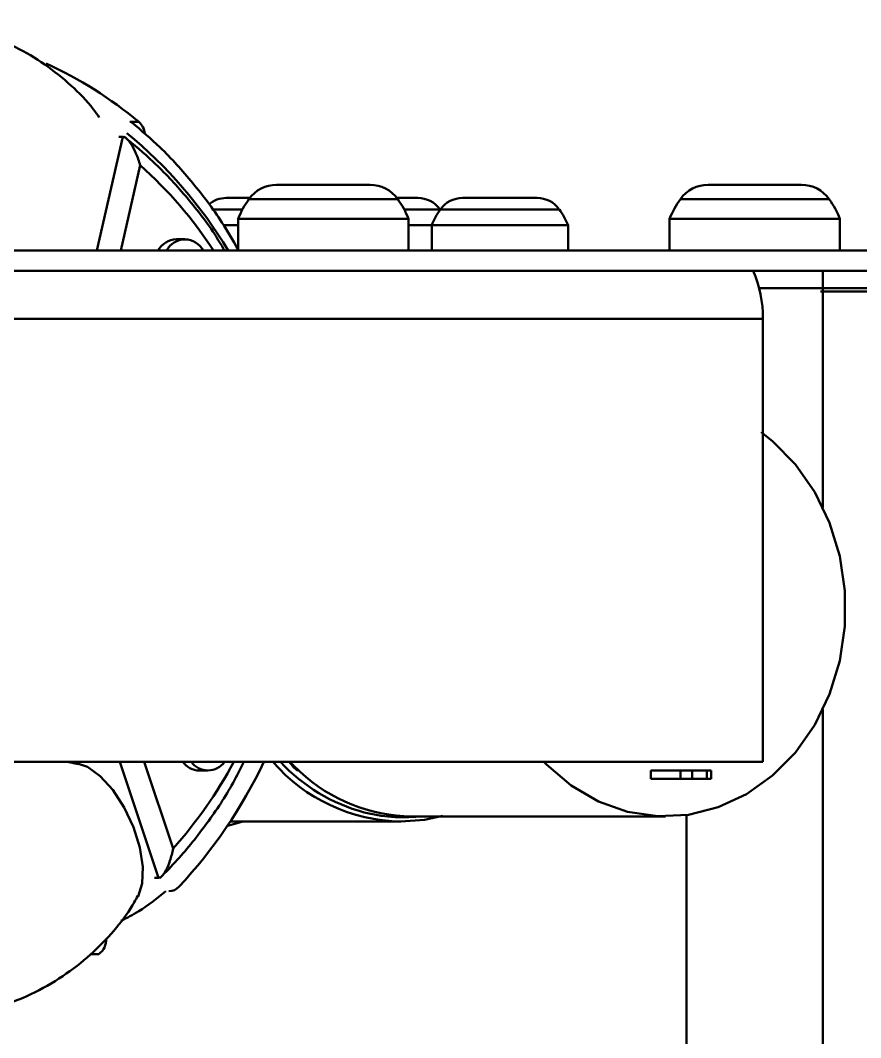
# Model space of a CAD drawing. Header units: millimetres. Extents: x 263 to 2983, y 441 to 2500.
# Drawn here: x 1067.1 to 1116.4, y 2439.9 to 2499.6 of the extents above; entities that cross this region are included whole.
import ezdxf

# ---------------------------------------------------------------- set-up
doc = ezdxf.new("R2010")
doc.units = ezdxf.units.MM
doc.header["$LTSCALE"] = 0.5
doc.layers.add('BOL', color=7, linetype='Continuous', lineweight=50)

msp = doc.modelspace()

# ---------------------------------------------------------------- linework, layer by layer
at = {"layer": 'BOL'}
for p, q in [((1073.507, 2493.645), (1074.011, 2493.645)), ((1071.557, 2486.096), (1073.085, 2492.766)), ((1073.085, 2492.766), (1072.835, 2492.766)), ((1074.099, 2491.098), (1072.953, 2486.096)), ((1082.101, 2489.95), (1082.163, 2489.95)), ((1082.163, 2489.95), (1085.424, 2489.95)), ((1085.424, 2489.95), (1087.58, 2489.95)), ((1107.414, 2489.95), (1109.606, 2489.95)), ((1109.606, 2489.95), (1112.838, 2489.95)), ((1112.838, 2489.95), (1112.894, 2489.95)), ((1079.148, 2489.179), (1079.175, 2489.179)), ((1079.175, 2489.179), (1080.523, 2489.179)), ((1080.476, 2489.116), (1089.204, 2489.116)), ((1089.158, 2489.179), (1090.388, 2489.179)), ((1093.005, 2489.179), (1093.031, 2489.179)), ((1093.031, 2489.179), (1095.537, 2489.179)), ((1095.537, 2489.179), (1097.388, 2489.179)), ((1105.79, 2489.116), (1114.518, 2489.116)), ((1078.295, 2488.512), (1080.1, 2488.512)), ((1089.58, 2488.512), (1091.688, 2488.512)), ((1091.705, 2488.512), (1098.688, 2488.512)), ((1079.84, 2487.95), (1079.84, 2486.096)), ((1079.84, 2487.95), (1089.84, 2487.95)), ((1089.84, 2486.096), (1089.84, 2487.95)), ((1105.154, 2487.95), (1105.154, 2486.096)), ((1105.154, 2487.95), (1115.154, 2487.95)), ((1115.154, 2486.096), (1115.154, 2487.95)), ((1078.981, 2487.579), (1079.84, 2487.579)), ((1089.84, 2487.579), (1091.197, 2487.579)), ((1091.197, 2487.579), (1091.197, 2486.096)), ((1091.197, 2487.579), (1099.197, 2487.579)), ((1099.197, 2486.096), (1099.197, 2487.579)), ((1076.718, 2486.756), (1076.218, 2486.756)), ((1174.154, 2486.096), (444.154, 2486.096)), ((1076.871, 2486.123), (1076.8, 2486.096)), ((1076.898, 2486.096), (1076.871, 2486.123)), ((1174.154, 2484.896), (444.154, 2484.896)), ((1114.154, 2484.896), (1114.154, 2483.896)), ((1110.411, 2483.896), (1114.154, 2483.896)), ((1114.009, 2483.696), (1119.689, 2483.696)), ((1114.154, 2471.022), (1114.154, 2483.896)), ((1114.154, 2483.896), (1122.554, 2483.896)), ((1110.625, 2482.096), (1036.756, 2482.096)), ((1110.625, 2456.096), (1110.625, 2482.096)), ((1114.154, 2283.896), (1114.154, 2459.17)), ((1110.625, 2456.096), (1032.683, 2456.096)), ((1070.482, 2455.953), (1069.806, 2456.096)), ((1075.176, 2449.289), (1072.892, 2456.096)), ((1074.321, 2456.096), (1076.027, 2451.012)), ((1077.572, 2455.586), (1078.072, 2455.586)), ((1104.052, 2455.596), (1104.052, 2455.096)), ((1105.802, 2455.596), (1104.052, 2455.596)), ((1105.802, 2455.096), (1105.802, 2455.596)), ((1105.802, 2455.596), (1106.485, 2455.596)), ((1106.485, 2455.596), (1106.485, 2455.096)), ((1107.351, 2455.596), (1106.485, 2455.596)), ((1107.351, 2455.096), (1107.351, 2455.596)), ((1107.351, 2455.596), (1107.601, 2455.596)), ((1107.601, 2455.096), (1107.601, 2455.596)), ((1105.802, 2455.096), (1104.052, 2455.096)), ((1106.485, 2455.096), (1105.802, 2455.096)), ((1106.485, 2455.096), (1107.351, 2455.096)), ((1107.601, 2455.096), (1107.351, 2455.096)), ((1079.38, 2452.596), (1089.393, 2452.596)), ((1090.018, 2452.896), (1104.918, 2452.896)), ((1106.154, 2452.98), (1106.154, 2283.896)), ((1075.176, 2449.289), (1074.926, 2449.289)), ((1071.663, 2444.818), (1071.187, 2444.818))]:
    msp.add_line(p, q, dxfattribs=at)
at = {"layer": 'BOL', "flags": 128}
for points in [[(1110.523, 2475.438), (1111.201, 2474.905), (1112.546, 2473.538), (1113.672, 2471.928), (1114.546, 2470.121), (1115.143, 2468.17), (1115.446, 2466.131), (1115.446, 2464.061), (1115.143, 2462.022), (1114.546, 2460.071), (1113.672, 2458.264), (1112.546, 2456.654), (1111.201, 2455.287), (1109.675, 2454.202), (1108.012, 2453.431), (1106.26, 2452.995), (1104.47, 2452.907), (1102.692, 2453.17), (1100.979, 2453.776), (1099.379, 2454.707), (1097.938, 2455.938), (1097.785, 2456.096)], [(1070.476, 2455.986), (1070.994, 2455.797), (1071.747, 2455.26), (1072.488, 2454.445), (1073.159, 2453.416), (1073.704, 2452.258), (1074.081, 2451.065), (1074.257, 2449.932), (1074.22, 2448.953), (1073.971, 2448.205), (1073.965, 2448.194)], [(1082.885, 2456.096), (1083.038, 2455.938), (1083.482, 2455.511)], [(1079.214, 2452.346), (1079.782, 2452.494), (1080.111, 2452.596)], [(1091.849, 2452.922), (1090.768, 2452.697), (1089.393, 2452.596)]]:
    msp.add_lwpolyline(points, dxfattribs=at)
at = {"layer": 'BOL'}
for centre, radius, start, end in [((1058.453, 2474.981), 24.298, 50.18445, 65.37886), ((1073.325, 2492.856), 1.046, 4.62149, 48.95363), ((1056.44, 2472.448), 26.584, 30.88998, 50.58472), ((1057.358, 2472.361), 25.126, 33.13545, 48.22034), ((1082.101, 2487.95), 2, 90, 144.30754), ((1087.58, 2487.95), 2, 35.69246, 90), ((1107.414, 2487.95), 2, 90, 144.30754), ((1112.894, 2487.95), 2, 35.69246, 90), ((1079.148, 2487.579), 1.6, 90, 130.46356), ((1084.84, 2485.981), 5.373, 144.30754, 158.51369), ((1084.84, 2485.981), 5.373, 21.48631, 35.69246), ((1090.388, 2487.579), 1.6, 35.69246, 90), ((1093.005, 2487.579), 1.6, 90, 144.30754), ((1097.388, 2487.579), 1.6, 35.69246, 90), ((1110.154, 2485.981), 5.373, 144.30754, 158.51369), ((1110.154, 2485.981), 5.373, 21.48631, 35.69246), ((1095.197, 2486.004), 4.299, 144.30754, 158.51369), ((1095.197, 2486.004), 4.299, 21.48631, 35.69246), ((1076.244, 2485.507), 1.25, 91.18881, 151.76141), ((1076.718, 2485.527), 1.218, 27.87405, 152.12595), ((1104.105, 2482.223), 6.521, 358.88258, 24.19801), ((1056.527, 2468.467), 26.171, 318.1679, 331.79005), ((1055.23, 2468.481), 28.906, 316.99999, 334.63021), ((1077.592, 2456.816), 1.23, 214.72193, 269.03383), ((1078.072, 2456.797), 1.202, 215.68123, 324.31877), ((1089.551, 2462.748), 10.153, 220.93104, 269.10839), ((1089.894, 2463.098), 10.313, 222.75932, 255.06142), ((1090.099, 2462.573), 9.678, 226.8656, 269.52546), ((1089.519, 2462.08), 9.234, 255.681, 275.94935), ((1075.776, 2449.302), 0.8, 270.54073, 317.99214), ((1071.067, 2445.668), 1.038, 305.02476, 2.74316)]:
    msp.add_arc(centre, radius, start, end, dxfattribs=at)
for points, knots in [([(1071.687, 2493.91), (1071.573, 2494.074), (1071.107, 2494.748), (1070.045, 2495.814), (1068.522, 2497.05), (1066.733, 2498.11), (1064.753, 2498.925), (1062.653, 2499.438), (1060.583, 2499.637), (1058.607, 2499.534), (1057.064, 2499.282), (1056.235, 2498.994), (1055.984, 2498.907)], [0, 0, 0, 0, 0.035347, 0.144584, 0.256516, 0.370027, 0.495512, 0.616918, 0.733798, 0.846097, 0.953574, 1, 1, 1, 1]), ([(1073.623, 2493.616), (1073.62, 2493.619), (1073.594, 2493.661), (1073.542, 2493.654), (1073.494, 2493.647)], [0, 0, 0, 0, 0.078002, 1, 1, 1, 1]), ([(1079.84, 2486.157), (1079.532, 2486.693), (1078.738, 2488.073), (1077.201, 2490.08), (1075.437, 2492.05), (1074.171, 2493.129), (1073.613, 2493.604)], [0, 0, 0, 0, 0.185624, 0.477857, 0.769955, 1, 1, 1, 1]), ([(1074.099, 2491.098), (1074.098, 2491.1), (1074.029, 2491.335), (1073.874, 2491.766), (1073.609, 2492.283), (1073.382, 2492.586), (1073.213, 2492.738), (1073.128, 2492.756), (1073.085, 2492.766)], [0, 0, 0, 0, 0.002976, 0.336043, 0.617214, 0.785564, 0.89235, 1, 1, 1, 1]), ([(1079.044, 2486.096), (1078.849, 2486.425), (1078.171, 2487.569), (1076.775, 2489.324), (1075.003, 2491.239), (1073.727, 2492.298), (1073.149, 2492.778)], [0, 0, 0, 0, 0.1250358, 0.4341628, 0.7431402, 1, 1, 1, 1]), ([(1075.254, 2449.276), (1075.596, 2449.627), (1076.577, 2450.632), (1078.04, 2452.477), (1079.346, 2454.415), (1079.974, 2455.682), (1080.18, 2456.096)], [0, 0, 0, 0, 0.177057, 0.508196, 0.839578, 1, 1, 1, 1]), ([(1082.842, 2456.096), (1082.995, 2455.902), (1083.151, 2455.706), (1083.343, 2455.559), (1083.346, 2455.557)], [0, 0, 0, 0, 0.986245, 1, 1, 1, 1]), ([(1075.176, 2449.289), (1075.218, 2449.299), (1075.302, 2449.318), (1075.456, 2449.476), (1075.653, 2449.789), (1075.867, 2450.323), (1075.98, 2450.768), (1076.027, 2451.01), (1076.027, 2451.012)], [0, 0, 0, 0, 0.107599, 0.214414, 0.382752, 0.663941, 0.997033, 1, 1, 1, 1]), ([(1072.965, 2446.76), (1073.317, 2446.941), (1074.255, 2447.424), (1075.086, 2448.088), (1075.606, 2448.503)], [0, 0, 0, 0, 0.375025, 1, 1, 1, 1]), ([(1059.566, 2441.176), (1060.166, 2441.116), (1061.419, 2440.991), (1063.37, 2441.137), (1065.416, 2441.556), (1067.435, 2442.292), (1069.334, 2443.324), (1071.001, 2444.567), (1072.399, 2445.967), (1073.386, 2447.202), (1073.819, 2447.986), (1073.956, 2448.235)], [0, 0, 0, 0, 0.107753, 0.224841, 0.343374, 0.473581, 0.599463, 0.720635, 0.837055, 0.948456, 1, 1, 1, 1])]:
    msp.add_open_spline(points, degree=3, knots=knots, dxfattribs=at)

doc.saveas('drawing.dxf')
